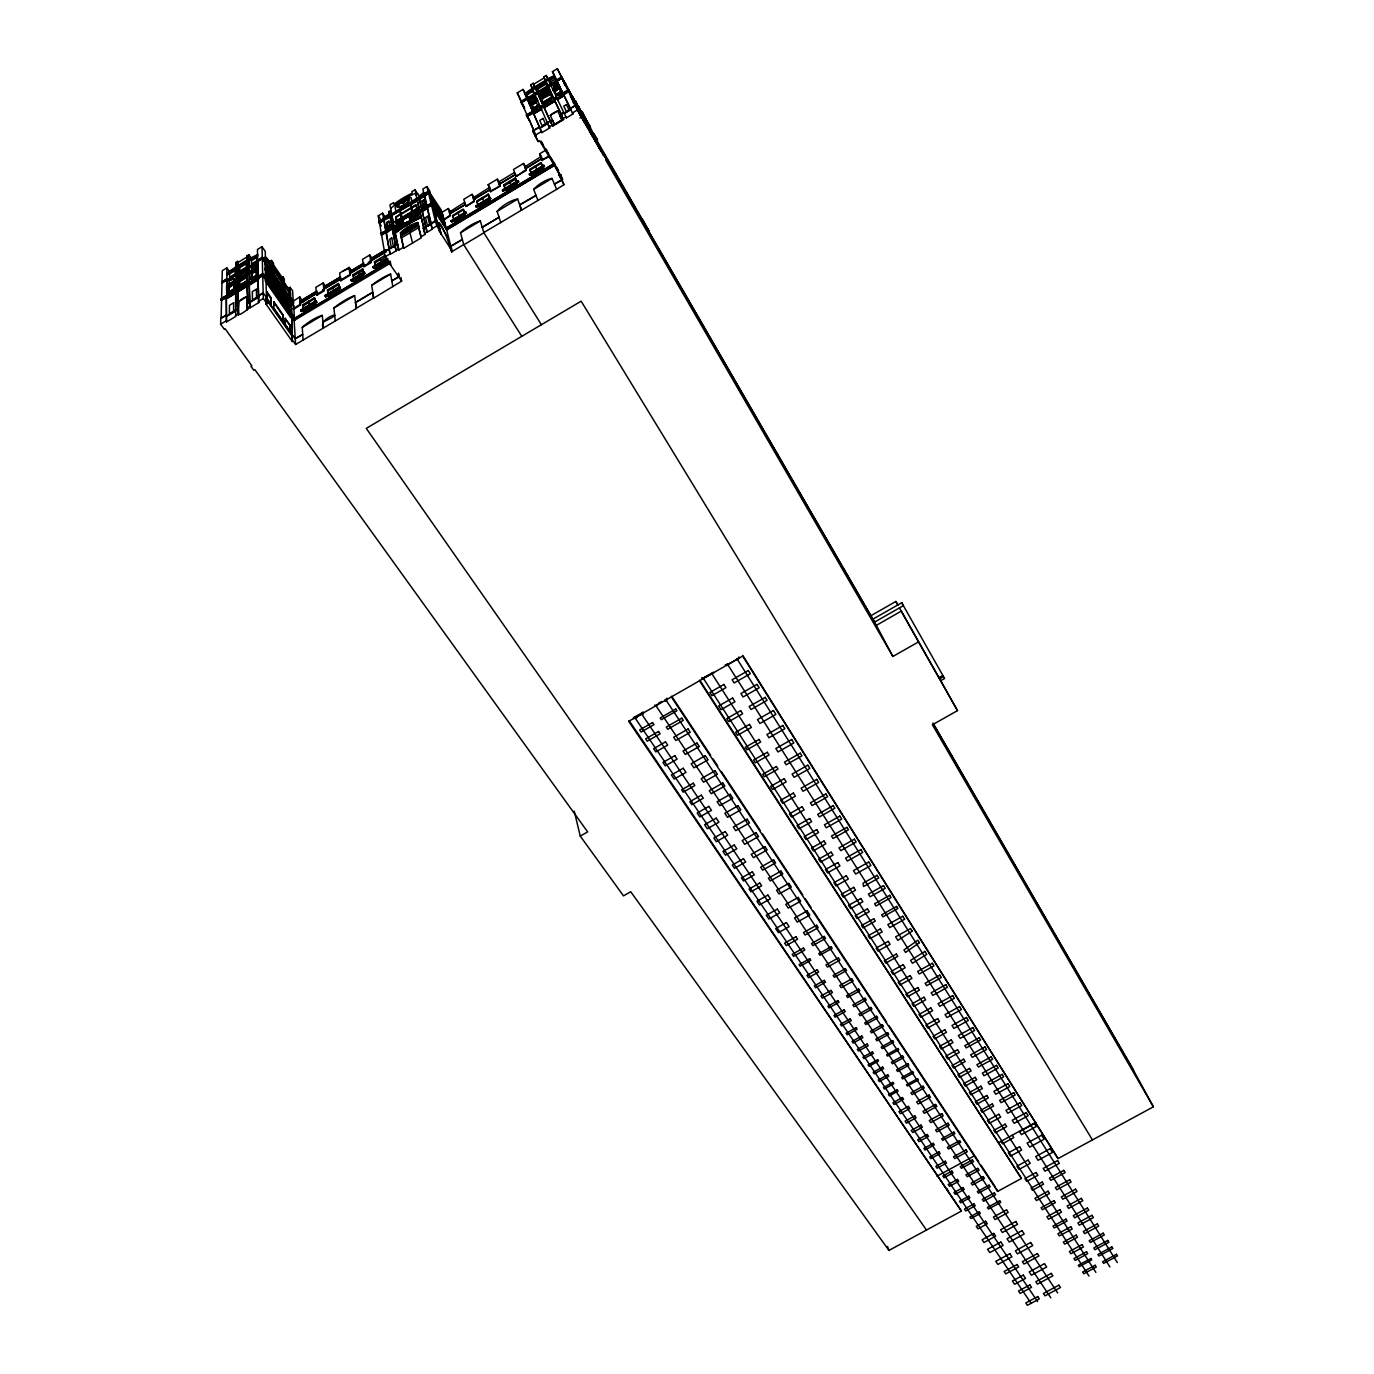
<?xml version="1.0" encoding="UTF-8"?>
<svg xmlns="http://www.w3.org/2000/svg" width="1374" height="1374" viewBox="0 0 1374 1374"><rect width="100%" height="100%" fill="white"/><g stroke="black" fill="none" stroke-linecap="round" stroke-linejoin="round"><path stroke-width="1.5" d="M238.956 286.616L246.788 280.949L238.595 285.878M238.217 315.093L238.234 309.287C239.505 315.281 236.723 316.896 246.856 310.043L246.788 296.732A6.269 1.718 -33.9 0 0 239.093 301.37L238.217 315.093L237.65 290.79L235.658 291.992L235.624 309.682L237.547 308.532M245.791 284.521L239.9 288.059L239.351 280.794L246.667 276.38L247.268 283.628M239.419 278.441L239.437 274.852L246.702 270.472L247.217 274.731M239.9 288.059L239.351 280.794M239.918 279.128L239.437 274.852M226.916 296.475L226.281 295.565L221.351 298.519L221.317 300.322L226.384 297.574L226.452 321.997L235.985 316.278L235.366 309.545L237.513 308.257L238.2 309.442L237.719 279.609L247.097 273.976L247.784 284.212L238.166 289.708M243.043 263.258A25.659 6.767 -33.7 0 1 247.646 260.665L247.234 260.081A25.659 6.767 -33.7 0 0 238.011 265.629L238.372 279.643L237.839 261.3L236.002 262.4L236.362 280.519L236.311 274.285M238.269 291.425L237.719 279.609M239.952 265.199A25.659 6.767 -33.7 0 0 238.441 266.212L237.839 261.3M236.534 275.539L236.002 262.4M236.156 292.696L236.173 290.893M236.311 306.66L235.538 290L237.633 288.729L238.303 289.897M226.813 296.526L236.414 291.048L236.5 281.636L235.864 280.743L226.504 286.376L226.882 298.278L226.847 267.913L222.296 270.661L221.111 318.39L225.937 315.505M234.525 289.279L228.084 293.16M236.294 275.401L235.675 273.392L237.736 272.155L238.389 273.306L247.681 267.707L246.822 266.676L248.9 265.422L249.553 266.573L258.157 261.404M235.778 290.137L235.864 280.743M233.649 281.618L233.683 278.08L229.132 280.811L229.08 284.366L234.061 282.22L233.683 278.08M234.215 291.202L233.855 284.109L228.771 287.166L228.668 293.675L234.215 291.202L234.267 286.324M234.181 288.54L227.723 292.662M229.097 294.276L228.771 287.166M236.586 268.308A15.818 4.156 -33.8 0 0 227.363 274.869L227.036 273.237A22.156 5.84 -33.8 0 1 236.105 266.899M226.452 321.997L226.281 297.626M227.036 284.418L227.225 279.746L237.754 273.529M221.454 300.528L221.351 298.519M629.12 720.594L961.439 1211.061L888.944 1250.426L630.735 891.76L623.487 895.865L580.257 836.096L587.643 831.888L254.86 369.64L253.812 370.276L251.013 366.377L251.854 365.879L225.147 328.781L224.305 329.296L220.613 324.178L220.767 318.321L225.903 315.23L226.607 316.415L236.276 310.61M235.916 273.529L236.551 274.422L227.26 280.004L226.59 278.853L221.746 282.889L226.573 279.97L227.208 280.863M664.69 700.122L665.737 699.332M712.367 672.882L711.509 674.342L712.608 673.415M407.339 199.385L403.406 202.82L400.109 203.592M702.938 678.086L703.728 678.464M737.58 658.816L738.972 658.524L737.151 658.764M403.372 200.862L402.599 201.308M726.399 664.381L727.67 664.089M407.013 199.419L403.269 202.94M546.715 79.589L547.642 78.61M656.892 705.532L657.442 705.394M727.121 664.673C725.249 667.077 729.783 663.797 727.069 664.913M337.454 278.939L340.426 277.033L323.903 286.908L338.159 278.51M303.156 301.868L299.755 296.99L292.714 301.49L292.92 305.183M293.126 308.858L300.236 304.324L299.755 296.99M340.821 280.794L350.37 274.989L349.133 267.398L339.618 273.1L340.821 280.794L340.426 277.033L324.23 286.771M293.881 309.098L300.666 304.908L300.408 301.009L316.501 291.357L316.827 295.221L324.264 290.756L323.903 286.908M247.234 260.081L247.715 274.01L246.994 255.77L248.849 254.654L252.077 259.274M266.504 298.003L265.234 251.339L262.022 246.719L257.453 249.467L257.934 276.809M536.41 136.421L517.277 92.848L522.996 89.413L526.07 94.634M532.305 88.434A27.789 7.437 -31.6 0 0 524.954 93.518L541.871 132.625L549.686 127.937L530.639 84.81L533.181 83.264L535.173 87.438A26.553 7.11 -31.6 0 1 545.684 81.118L544.928 81.495A33.388 8.948 -31.6 0 0 544.035 81.993M593.036 134.034L593.774 135.494L570.949 95.802L557.346 68.7L552.434 71.671L572.924 113.99L566.449 117.872L563.701 112.307L560.884 114.008L563.598 119.572L552.623 126.168L539.347 97.073L550.081 90.615L543.692 76.927L546.148 75.45L548.174 78.953M238.458 262.176L247.612 256.646L246.994 255.77M533.73 84.209L544.241 77.871L543.692 76.927M547.556 79.074L548.243 78.679A24.251 6.475 -31.5 0 1 554.357 75.57L548.449 80.104M253.125 270.764L249.604 272.876L249.295 258.947A23.753 6.269 -33.7 0 1 257.797 254.516M533.868 87.472L534.314 87.97A19.116 5.101 -31.6 0 0 525.246 94.188L525.143 94.256M534.606 88.503L532.872 89.55L532.047 88.005M525.452 94.772L525.555 94.72A19.116 5.101 -31.6 0 1 533.799 88.984M526.448 94.617L532.494 90.959L526.877 95.338L528.2 98.43L526.877 95.338M546.972 86.184L538.402 91.337L536.959 88.142L545.495 82.99L547.591 87.232L545.495 82.99M549.755 80.379L554.289 77.665L555.13 79.142L550.613 81.856L552.142 85.068L549.755 80.379L550.613 81.856M546.096 84.054L537.577 89.19L536.959 88.142M270.231 276.758L264.89 269.081L265.697 268.583L272.104 277.806L271.932 272.602L262.297 258.741L249.415 266.384L249.433 267.483L258.054 262.297L257.402 260.304L262.537 257.213L266.075 262.279L264.959 263.791M524.542 108.271L520.78 101.676L526.895 97.983L527.856 100.113L535.499 95.51L534.812 94.342L537.406 92.779L539.913 98.035M564.559 82.904L565.418 83.522L561.726 77.013L556.418 80.207L559.579 86.184L552.983 89.894M235.813 273.581L237.874 272.344M246.959 266.882L249.037 265.629M257.539 260.493L262.279 257.642M521.021 101.813L526.809 98.327L522.996 89.413M527.771 97.691L533.851 94.033L532.494 90.959M534.555 93.655L537.131 92.11M547.779 85.686L550.287 84.192M551.283 83.591L555.817 80.843L554.289 77.665M556.659 80.345L561.64 77.356M235.658 274.508L237.719 273.254L238.389 274.422L247.698 268.823L247.062 267.913M238.355 274.165L247.457 268.686L246.822 267.775L248.9 266.539L249.57 267.69L258.295 262.434L257.659 261.541M257.419 261.404L262.571 258.295L262.537 257.213M521.158 102.569L527.273 98.876L529.625 104.235M548.071 86.356L550.579 84.844M556.848 81.066L562.155 77.871L561.726 77.013M221.987 283.027L235.899 274.645M238.252 273.1L248.934 266.796M521.381 102.706L562.069 78.215L580.481 110.573L584.517 120.259L577.784 108.615M527.376 99.272L536.753 93.621M535.104 94.617L534.434 93.449L537.011 91.903L537.698 93.054L548.346 86.648M552.4 84.209L557.209 81.306L554.632 76.137A14.616 3.899 -31.5 0 0 547.625 79.709M265.938 262.091L264.718 262.812L265.388 257.402A18.789 2.937 57.6 0 1 271.657 264.873L271.09 271.983L265.783 264.34M527.839 99.838L535.379 95.287M537.955 93.741L548.638 87.318L545.53 80.482A33.388 8.931 -31.6 0 0 534.864 86.923L537.698 93.054M551.129 85.806L557.397 82.028M538.093 93.947L548.758 87.524L547.659 85.48L550.167 83.969L551.249 86.012L557.621 82.182M251.803 267.312L252.404 271.76L251.803 267.312L256.045 264.753L256.114 268.394M529.643 100.542C543.365 94.617 525.332 99.306 530.862 103.239M540.257 94.153L548.037 89.482L548.535 90.323L540.755 95.012L540.257 94.153L541.322 96.506M553.705 86.064L555.062 88.829L553.705 86.064C556.779 80.07 559.819 90.736 556.917 84.123M234.095 278.682L229.132 280.811M239.918 275.556L247.183 271.176M252.369 268.119L256.612 265.56M553.945 86.493L557.157 84.553M529.059 103.273L536.753 98.636L537.32 99.598M226.521 285.466L235.864 279.832M237.736 278.75L247.097 273.117M249.604 272.876L248.969 271.983L257.762 266.693L258.381 267.604L257.402 260.304M532.305 101.951L535.568 99.976L534.52 97.623M542.885 95.579L549.136 91.818L548.037 89.482M554.804 88.4L558.033 86.442M271.159 285.105L266.109 277.6L266.917 277.101L271.966 284.332L271.159 285.105L262.932 273.512L257.694 276.672L258.93 296.99L249.845 302.452L248.986 272.842L257.762 267.552L258.57 277.72L249.553 282.855M265.062 262.881L266.075 262.279M228.565 285.208L234.799 281.464M543.486 106.056L554.478 99.735L550.476 91.423L539.724 97.88L552.623 126.168M243.043 276.827L246.169 274.955M264.89 269.081L265.56 263.43M565.143 83.539L563.993 83.11L565.418 83.522M227.139 287.269L236.5 281.636M238.355 280.519L247.732 274.886M246.822 304.272L247.887 303.62L246.891 283.164L249.02 281.893L249.69 283.061L249.621 273.735L258.398 268.445M268.462 262.245L271.502 260.425L273.426 263.207L273.838 274.302L283.25 287.853L282.752 276.672L282.151 281.275A27.583 4.328 57.6 0 0 274.319 269.768M529.969 105.059L537.681 100.405L537.114 99.46L529.402 104.098L541.871 132.625M540.274 98.842L551.026 92.384M559.974 86.991L553.55 90.856L552.606 89.087L559.029 85.222L563.512 94.291L557.02 98.207L546.148 75.45M251.768 273.323L256.337 270.558L256.663 277.256C247.08 288.695 253.572 261.592 252.043 280.038M537.234 108.391L534.349 110.109L531.996 104.75L536.272 102.174L532.185 105.059L533.627 108.426M542.283 98.55C564.267 88.881 534.452 96.558 544.533 103.548L552.434 98.808L550.115 93.844M555.439 90.632C565.418 86.115 549.548 91.319 557.792 95.579L561.485 93.346L559.098 88.434M251.974 273.615L256.56 270.867M229.2 287.75L233.855 284.109M565.745 84.896L565.04 82.509L576.651 106.88M239.918 281.584L247.234 277.187M273.426 263.207L272.636 263.671L281.962 277.153M266.178 268.153L270.386 273.392L270.077 276.809L269.974 273.632L266.178 268.153L266.264 271.331L266.573 267.913M265.062 275.504L265.714 269.441L272.138 278.664L272.464 288.008L262.52 273.752M532.803 108.563L538.488 105.145L539.02 106.124L533.335 109.525L532.803 108.563L538.488 105.145M543.159 102.329L552.108 96.953L552.64 97.915L543.709 103.308L543.159 102.329L552.108 96.953M556.247 94.463L561.399 91.354L561.949 92.333L556.779 95.424L556.247 94.463L561.399 91.354M250.48 278.733L257.041 274.8M238.595 286.118L246.788 280.949M238.956 286.393L247.148 281.687M228.668 293.675L233.786 290.601M239.334 287.252L246.702 282.821L246.667 276.38M251.837 279.729L256.44 276.964L256.337 270.558M534.16 109.783L538.471 107.189L536.272 102.174M533.335 112.943L527.084 116.704L526.362 115.038L532.597 111.294L533.284 112.479M532.614 111.569L533.799 113.973L541.614 109.285L540.171 106.743L543.022 105.025L544.224 107.412M544.791 103.977L551.111 100.182M544.121 107.481L555.01 100.937L553.67 98.619L556.436 96.953L557.672 99.34M559.338 95.373L561.794 93.896M221.506 298.725L226.418 295.771M235.675 290.189L237.771 288.935M249.158 282.082L247.045 283.353L247.097 273.976M257.831 276.861L262.657 273.958L262.022 246.719M528.097 114.3L532.717 111.517M543.142 105.248L540.291 106.949L540.978 107.859L533.164 112.273M553.808 98.825L550.476 91.423M562.842 93.38L568.046 90.272L557.346 68.7M273.838 274.302L273.031 274.783L273.615 267.913A23.547 3.675 57.7 0 1 282.975 281.43L282.46 288.334L274.216 276.483M221.317 300.322L226.246 297.368M235.521 291.786L237.616 290.515M246.908 284.933L249.02 283.662M257.728 278.424L262.984 275.264L262.932 273.512M266.676 279.437L266.556 273.031L270.506 278.733L270.661 285.174M533.198 112.737L526.963 116.481L529.574 120.895M540.806 108.168L543.657 106.451M554.34 100.027L557.105 98.361M249.175 283.868L247.045 285.139L247.887 303.62M257.865 278.63L262.709 275.727L263.327 298.536L266.951 303.706L266.109 304.204L292.336 341.542L291.769 317.36L292.336 341.542M540.927 108.374L543.778 106.657M557.226 98.585L554.461 100.233L560.884 113.407M563.529 94.789L568.733 91.663L575.586 105.472L570.382 108.598M226.779 298.33L236.259 292.628M238.166 291.494L247.646 285.792M249.57 284.624L258.364 279.334L258.329 277.582M533.782 113.699L541.476 109.061M557.552 99.392L563.975 95.545M226.933 298.536L236.414 292.834M238.303 291.7L247.784 285.981M249.707 284.83L258.604 279.489M555.13 101.144L544.241 107.704L543.675 106.725M271.245 276.552L271.932 272.602M570.124 93.741L572.134 96.18M266.092 277.136L266.556 273.031M417.438 193.442L415.085 189.732L411.822 191.69L412.166 193.219A29.85 8.278 -32.7 0 0 393.909 204.211L393.599 202.648L389.941 204.846L394.39 228.015L403.475 222.571M571.258 96.335C574.641 101.212 567.119 89.001 570.468 93.552M274.079 280.639L273.271 281.12L273.89 275.418L283.353 289.055L283.611 294.345L274.079 280.639L273.89 275.418M265.199 280.966L266.436 280.227M530.398 122.286L534.143 131.011M571.12 97.52L571.859 97.073L578.763 110.985L578.007 111.449M262.984 275.264L270.163 285.483L270.506 278.733M271.588 286.634L272.138 278.664M386.163 232.532L381.319 235.006L381.027 233.322L392.311 227.706L389.821 215.409L379.104 221.283L378.262 215.821L382.59 213.21L385.321 217.418M426.936 186.555L422.797 189.045L424.051 194.284L428.224 191.776L426.936 186.555L429.633 190.797L431.075 197.942L443.493 217.504L450.844 246.358L462.351 239.488L450.93 246.032L452.304 251.39L463.656 244.589L521.777 336.321M274.268 279.025L281.756 289.759L274.268 279.025L274.388 282.185L281.893 292.971L274.388 282.185M239.093 301.37L246.788 296.732M391.538 213.812L389.563 214.997L388.997 211.39L391.092 210.84M396.983 206.598L399.199 205.258M407.511 200.261L409.349 199.161A7.248 2.009 -32.7 0 0 399.679 202.957A7.248 2.009 -32.7 0 0 400.452 206.547A7.248 2.009 -32.7 0 0 409.349 199.161M416.889 198.577L416.099 195.108L418.091 193.906L419.688 199.453M554.495 124.639L550.321 115.416L557.724 110.968L561.983 120.139L554.495 124.639L552.537 120.362L547.058 122.303L549.686 127.937M575.019 100.972L589.755 125.927L589.291 125.017L589.446 127.542M300.854 300.854L317.033 291.099M349.477 271.846L363.955 263.138M384.583 250.703L370.602 258.793L385.802 249.673M322.993 289.553L340.632 278.922M349.735 273.46L364.265 264.701M369.726 261.421L386.077 251.579M573.198 102.638L574.349 101.951M411.376 230.008L410.998 228.187L417.593 224.22L418.778 226.006L417.644 222.502A13.276 3.796 -32.7 0 0 400.435 232.824L403.321 247.406L398.872 250.085L397.155 243.662L394.888 245.019L396.176 250.807L390.216 254.379L383.569 217.401L389.666 213.743L388.997 211.39M421.852 209.69L427.108 206.547L432.26 229.2L427.074 232.309L418.83 196.224L423.656 192.618M390.199 217.161L389.357 214.688L391.332 213.502L391.762 214.378L417.112 199.144M419.963 211.115L416.597 198.337L424.377 194.782L423.759 194.026L428.224 191.347L431.196 196.018L432.947 206.186L432.501 202.03L436.709 208.676L438.186 214.55L432.089 202.287M380.65 220.355L383.655 218.552L382.59 213.21M416.786 198.646L418.984 197.324M391.624 214.172L416.597 198.337M419.19 197.616L424.24 194.576M389.993 215.443L383.552 218.603M381.285 225.954L379.207 222.777L383.775 220.029L383.449 218.243M389.684 216.353L391.659 215.168L390.766 210.342M416.957 199.969L419.173 198.629M424.532 196.259L428.619 192.961L428.224 191.347M430.509 196.276L429.993 192.24M246.856 310.043L247.749 309.356L246.994 302.555L249.158 301.267L249.845 302.452M249.072 283.92L249.862 307.948L258.793 302.589L258.037 295.925L263.19 292.834L266.796 297.969L265.663 298.502L291.941 335.943L292.782 335.445M379.413 223.069L383.981 220.321M389.873 216.645L417.593 200.707M417.164 200.261L424.446 195.898M424.343 195.95L428.619 193.391L431.144 203.695L426.799 206.289L424.137 194.644M560.644 180.733L554.392 184.168L562.567 179.393L539.587 140.698L538.179 141.556L532.717 130.925L539.295 126.975L539.896 128.246L547.883 123.454L547.299 122.458L552.537 120.362M247.234 302.709L249.192 301.524M258.93 296.99L258.278 296.063L263.121 293.16M417.353 200.57L391.659 215.168M419.568 199.247L424.635 196.207M533.164 130.959L539.329 127.25M561.468 115.004L560.111 116.103L563.718 112.599M577.355 104.338L576.17 103.222M226.555 316.157L236.019 310.472M258.037 295.925L258.69 296.853L249.81 302.177L249.862 307.948M539.879 127.954L547.642 123.299L547.058 122.303M564.285 113.303L570.708 109.439M266.951 303.706L267.02 291.941L271.073 297.729L271.296 304.427L267.209 298.605L267.02 291.941M557.123 98.636L564.302 113.595L570.949 109.594L563.632 94.72M274.611 288.111L273.804 288.592L282.907 301.919L283.714 301.146L274.611 288.111L283.714 301.146M274.628 288.368L273.804 288.866L282.907 301.919M578.763 106.76L578.763 107.945L578.609 106.451M282.752 276.672L284.315 278.922L284.366 290.481L284.555 283.645A16.797 2.628 57.7 0 1 290.429 293.212L290.257 298.982M386.558 222.399L389.065 221.454L386.815 222.811L387.915 228.805L386.815 222.811M395.781 216.852L400.418 214.069L401.878 220.424C393.72 231.622 395.368 205.791 397.223 223.223M411.273 207.56L401.036 213.691L402.17 218.174M417.078 209.226C417.696 199.969 407.511 209.037 413.334 213.691L417.524 211.184M425.459 205.705L423.278 207.01L421.921 201.154L424.068 199.865L426.043 206.632L424.068 199.865M396.055 217.264L400.676 214.481M401.363 214.207L411.599 208.058L412.887 213.966L404.282 219.119M412.045 207.8L416.202 205.293M273.632 291.357L274.113 281.498L283.645 295.221L284.109 304.685L283.284 305.183L282.838 295.702L274.491 283.697M423.415 205.98L422.505 202.081L424.652 200.793M220.613 324.178L225.783 321.069M235.315 315.35L237.479 314.062M247.011 308.326L249.192 307.02M258.14 301.645L263.327 298.536M534.658 135.614L541.287 131.629M549.102 126.94L552.039 125.189M563.598 119.572L563.031 118.576L565.865 116.876L566.449 117.872M570.949 109.594L570.141 108.443L575.672 105.128L577.922 109.645L572.34 112.994L572.924 113.99M554.357 124.416L561.863 119.916L559.991 115.88M578.763 110.246L579.691 109.697L581.339 113.011L580.412 113.561M579.502 109.989L575.517 100.663M578.471 111.466L580.721 116.017M282.718 293.057L283.353 289.055M386.575 227.036L389.976 224.993L390.422 225.851L387.021 227.895L386.575 227.036L389.976 224.993M395.025 221.832L417.404 208.384L417.919 209.363L395.54 222.794L395.025 221.832L417.404 208.384M421.887 205.688L425.854 204.314L422.402 206.667L421.887 205.688L425.408 203.592M425.854 204.314L422.402 206.667M270.73 303.07L271.073 297.729M387.64 228.393L389.907 227.036L388.808 221.042M396.949 222.811L401.62 220.012L399.868 211.407M410.689 204.898L412.561 213.451L402.238 219.634L400.487 211.029M413.334 213.691L417.198 210.669L415.875 204.795M287.08 289.09L290.103 287.286L292.628 290.945L293.297 302.314M404.78 224.872L403.372 224.563L402.41 219.788L409.452 215.563L410.654 218.535L422.144 210.943L427.074 232.309M581.494 112.221L579.158 108.889M392.449 229.321L391.676 226.95L393.668 225.748L394.098 226.624M420.221 212.798L419.328 210.342L427.228 206.753L424.755 196.396M403.321 247.406L403.87 248.247L421.389 237.754L420.839 236.912L425.064 234.387L423.192 228.05L431.453 224.409L426.61 205.98L431.144 203.249L445.021 223.515L433.239 206.152M284.298 295.324L284.933 291.305L290.79 299.755L290.103 287.286M381.027 233.322L385.871 230.866M391.865 227.26L393.771 226.109M419.517 210.651L421.766 209.312M386.025 231.33L392.243 227.603L391.676 226.95M393.977 226.418L403.132 220.922L402.41 219.788M410.173 216.697L419.723 210.961L424.068 228.977L420.805 215.752L394.767 231.364L397.636 244.83M395.935 225.525L403.303 221.111M408.817 217.796L419.86 211.167L419.328 210.342M381.319 235.006L385.957 232.223L385.665 230.557M391.985 228.599L393.995 227.397L391.745 215.529M419.688 211.974L421.938 210.634L419.259 199.007M426.988 207.594L431.539 204.863L431.144 203.249M395.386 245.311L392.277 228.857L394.08 227.775L398.872 250.085M427.177 207.903L431.539 205.293L435.438 221.3L423.673 228.342M410.534 218.329L420.083 212.592M422.23 211.304L427.486 208.161M274.061 283.834L282.202 295.53L273.666 284.075M386.334 232.996L392.277 228.857M409.452 215.563L410.465 220.321L394.716 229.802L394.424 228.29L403.613 222.777M427.623 208.367L422.368 211.51L421.938 210.634M582.061 115.931L582.971 115.382L587.454 124.347M404.763 223.052L394.716 229.802M409.95 219.943L420.341 213.709L412.011 219.428M579.965 118.009L581.786 116.927L584.826 123.059M273.718 305.526L274.01 301.919L283.044 314.818L282.924 321.86M583.503 117.597L581.683 112.788M282.323 299.377L282.048 302.314L282.202 295.53M395.111 231.88L406.481 225.044M421.131 216.268L408.112 224.082A33.216 9.549 -32.7 0 0 395.317 232.996L395.386 233.099A33.216 9.549 -32.7 0 1 408.181 224.185L410.379 222.76A33.216 9.549 -32.7 0 1 421.389 217.367L421.457 217.47A33.216 9.549 -32.7 0 0 410.431 222.863L407.769 223.567M583.4 119.023L584.448 118.112M410.465 220.321L411.324 221.661C410.929 220.87 401.534 222.605 405.588 225.817L410.345 222.605M289.691 298.141L290.584 297.608L293.692 302.074M584.654 121.015L590.562 131.938L587.728 125.824M285.328 300.94L289.227 305.715L289.175 312.516L285.655 307.484L285.328 300.94L288.832 305.955L289.175 312.516M274.01 301.919L273.838 308.892L281.79 320.245M288.832 299.979L284.727 294.689L288.832 299.979L289.004 303.19L285.174 297.694M290.738 298.622L289.45 299.463L289.399 298.33M587.11 121.359L586.337 120.62L590.528 127.748M438.203 211.029L439.079 217.298L443.304 223.945L442.394 217.624L438.203 211.029L438.581 215.34M587.127 121.616L581.425 113.424L592.761 134.755L582.095 111.586L595.99 138.654M400.968 233.649L418.177 223.327A13.276 3.796 -32.7 0 0 400.968 233.649L400.435 232.824M409.486 229.716L402.032 233.477L407.7 230.798M403.87 248.247L400.573 234.902L417.833 224.546L420.925 235.675M586.732 123.11L583.383 117.752M286.273 304.839L285.466 305.337C301.146 327.304 276.208 289.811 291.116 312.035M400.83 236.242L418.125 225.868M286.29 305.114L285.483 305.595L290.292 312.516M325.363 286.135L323.182 282.941L315.797 287.372L316.827 295.221M371.907 258.243L369.778 255.014L362.496 259.377L363.835 266.917L371.186 262.52L370.602 258.793M450.397 211.768L448.353 208.539L442.016 212.335L443.974 219.393M475.112 199.178L472.089 194.301L463.777 199.299L465.923 206.255M524.645 166.391L526.311 170.342L516.177 176.422L515.387 174.412L499.157 184.15L499.896 186.16L490.638 191.725L488.148 184.666L497.336 179.17L500.342 184.064M525.503 166.752L523.528 163.472L513.481 169.5L516.057 176.215M549.823 156.258L542.146 160.019L539.604 153.836L546.732 149.56M284.882 307.467L284.933 291.305M588.227 125.704L584.86 120.328M285.655 307.484L285.74 300.7M401.775 237.685L419.07 227.328M587.986 126.786L591.078 131.629M284.882 297.866L290.292 305.578L291.099 305.097L285.191 296.612M284.126 291.786L290 300.236L291.202 299.515L292.078 315.299L290.859 316.037L291.099 305.097M363.475 263.43L350.095 271.502M448.353 208.539L450.105 215.168L444.008 219.651L450.5 215.77L449.435 212.043L464.652 202.356M472.089 194.301L474.047 200.81L466.044 206.444L474.425 201.428L473.257 197.753L489.127 187.688M524.902 166.804L540.789 156.722M432.26 229.2L430.749 223.533L435.489 220.682L438.701 225.714L439.474 231.279L452.304 251.39M397.223 244.194L384.497 251.82L381.628 235.246M442.394 217.624L443.304 223.945M323.027 289.605L341.267 278.682M350.267 273.289L364.677 264.65M368.284 262.486L386.3 251.7M465.511 204.589L449.865 213.674L465.374 204.382L466.044 206.444M499.277 184.356L515.508 174.618M282.855 320.159L283.044 314.818M316.415 294.637L323.869 290.172L323.182 282.941M340.443 280.244L350.044 274.491L349.133 267.398M363.509 266.419L370.86 262.022L369.778 255.014M490.26 191.106L499.896 186.16M523.528 163.472L525.933 169.723L516.177 176.422M542.146 160.019L549.445 155.64M314.972 304.255L303.293 311.245L302.83 304.685L314.44 297.746L315.522 305.045L314.44 297.746M339.103 289.794L328.111 296.389L327.476 289.931L338.382 283.387L339.79 290.79L339.052 284.384L328.146 290.91L328.472 294.139M352.981 274.663L354.544 282.099L352.981 274.663L362.599 268.892L363.457 270.18L358.648 273.065L357.79 271.777M374.467 261.764L376.132 269.029L374.467 261.764L385.441 255.203M458.143 219.857L454.571 221.987L452.596 215.46L463.227 209.088L465.288 215.581L459.534 218.174M488.234 194.112L490.106 199.883L478.444 206.856L476.675 201.033L488.234 194.112L490.552 200.604L480.35 206.701M515.216 177.95L517.294 183.601L505.701 190.539L503.726 184.837L515.216 177.95L517.225 182.742M540.961 162.527L543.228 168.075L531.824 174.893L529.643 169.311L540.961 162.527L543.657 168.796L537.526 171.492M314.972 298.536L309.167 302.005L309.682 308.532L309.133 307.742M303.86 310.593L303.517 305.681L309.305 302.194L308.635 301.215M353.702 275.745L358.511 272.859L359.387 279.197L358.648 278.098M375.136 262.778L380.615 259.48L381.646 265.714L380.993 264.718M293.177 341.027L295.616 344.496L356.33 308.515L355.454 302.606L372.646 292.318L373.642 298.158L401.637 281.155L384.96 256.955L389.941 253.967L386.06 232.584M396.176 250.807L398.185 249.02M424.394 233.322L426.799 231.88M431.986 228.771L436.777 225.903L435.489 220.682M454.571 221.987L452.991 216.061L463.605 209.707L465.288 215.581M478.289 205.636L477.104 201.755L488.68 194.816M532.253 175.632L530.072 170.032L541.39 163.248M505.666 189.664L504.344 185.868L515.834 178.981M381.577 264.048L380.873 259.892L384.531 257.694M438.701 225.714L439.474 231.279M284.985 318.425L290.257 325.14L290.206 332.233L285.311 325.243L285.071 320.142M290.309 315.247L292.13 314.148L295.032 319.953L292.13 314.148M592.52 134.343L593.774 133.587L596.694 138.654L597.45 140.131L596.419 140.32L606.69 159.418L605.728 160.002L892.894 656.463L918.502 641.916L901.275 611.138L876.354 625.359L892.894 656.463M300.666 310.112L316.089 300.872L316.862 302.228L301.438 311.469L300.666 310.112L301.438 311.469M325.02 295.513L339.67 286.737L340.409 287.836L325.793 296.87L325.02 295.513L325.793 296.87M350.92 280.004L364.265 272L365.037 273.374L351.692 281.361L350.92 280.004L351.692 281.361M372.904 266.831L386.592 258.638L387.365 259.995L373.676 268.205L372.904 266.831L373.676 268.205M300.683 310.387L316.089 300.872M325.054 295.788L339.67 286.737M350.954 280.279L364.265 272M372.955 267.088L386.592 258.638M451.136 220.767L465.838 211.957L466.49 213.125L451.771 221.918L451.136 220.767L451.771 221.918M475.696 206.048L490.123 197.409L490.776 198.577L476.349 207.216L475.765 206.289L490.123 197.409M502.369 190.076L518.067 180.681L518.719 181.849L503.004 191.244L502.437 190.316L518.067 180.681M529.179 174.017L543.778 165.275L544.43 166.443L529.832 175.185L529.265 174.258L543.778 165.275M290.395 317.068L292.233 315.968M451.204 221.008L465.838 211.957M593.259 135.803L594.513 135.047L593.774 133.587M301.404 311.194L316.862 302.228M325.775 296.612L340.409 287.836M351.658 281.103L365.037 273.374M373.642 267.93L387.365 259.995M593.499 136.232L601.52 150.35L600.782 150.797L570.433 96.111M451.72 221.678L466.49 213.125M436.382 222.76L439.732 228.943L437.825 225.937L434.287 209.621L431.333 204.984M596.608 140.629L594.736 136.129M353.805 281L363.492 275.195L362.599 268.892M375.463 268.016L386.506 261.404L385.802 257.282M594.598 136.644L596.694 138.654M454.193 221.386L464.893 214.962M294.929 318.133L389.89 261.266M507.779 190.694L512.124 188.101L509.462 181.385M597.707 143.961L595.44 138.362M292.078 315.299L294.448 318.699L388.138 262.606M446.086 228.118L554.615 163.145M552.898 164.451L446.224 228.324L431.539 204.863M285.311 325.243L285.397 318.184M294.002 320.571L390.388 263.155M446.516 229.767L555.268 164.674M553.585 165.962L446.653 229.973L433.961 209.81M290.206 332.233L290.257 325.14M335.29 321.069L333.934 307.999L354.647 295.616L356.33 308.515M373.642 298.158L371.701 285.345L390.611 274.044L392.844 286.685M303.104 340.305L302.246 327.373L322.306 315.367L323.457 328.146M460.513 232.79L480.316 220.939L483.888 232.79L463.794 244.812L460.513 232.79A18.257 5.462 -32.4 0 1 480.316 220.939M537.973 200.484L533.696 189.389L552.039 178.414L556.59 189.354L483.768 232.584L541.408 324.711M500.823 222.674L497.13 211.373L517.637 199.11L521.639 210.239M556.59 189.354L563.958 184.666L559.184 175.237L560.97 174.601M606.69 159.418L603.358 155.159L601.606 150.006M450.93 246.032L449.126 243.662L450.844 246.358M295.273 338.571L302.709 334.414L295.204 338.897L265.955 298.484L266.109 304.204M322.787 322.117C352.534 308.48 316.879 317.154 323.319 327.957M398.821 276.672L391.727 280.914L399.199 276.724M519.681 204.932L536.015 195.452L519.681 204.932L521.502 210.033M356.192 308.308L373.505 297.969M647.154 228.548L648.7 230.557L642.448 219.29M658.232 703.436L661.701 701.461M713.553 672.161L702.234 678.653L713.913 672.728M643.41 713.158L642.877 712.367L633.414 717.778L633.946 718.568L643.41 713.158L643.066 712.058M870.24 616.102L895.865 601.468L897.943 605.11M901.722 602.722L872.902 619.159L874.482 622.147L903.388 605.659L901.722 602.722L944.591 678.516L941.053 680.525M939.352 677.468L942.873 675.476M961.439 1211.061L628.674 721.333L742.664 656.085L1058.032 1158.591L1153.387 1106.809L932.414 724.785L957.489 710.616L939.679 678.808L943.526 676.626M936.913 1176.247L974.269 1155.895M998.537 1142.653L1035.893 1122.283M671.354 696.91L997.627 1191.395L1021.466 1178.445L699.761 680.147M703.797 678.224C705.961 678.43 701.564 680.01 704.278 677.537M641.314 713.827L642.362 712.694M641.589 713.879L1037.593 1301.59M656.617 704.536L656.085 705.412M727.688 664.484L1109.934 1266.948M635.904 716.541L634.736 717.314M300.236 304.324L300.116 297.471M226.315 295.822L226.968 296.732M221.764 281.756L226.727 279.059L227.26 280.004M226.847 267.913L230.093 272.516M246.994 302.555L247.749 309.356M235.538 290L236.414 291.048M235.675 273.392L236.448 274.474M246.702 282.821L247.784 284.212M257.694 276.672L258.57 277.72M273.598 302.177L282.632 315.058M286.204 320.176L289.845 325.38M266.504 292.25L270.558 298.038M248.986 272.842L249.621 273.735M274.25 308.652L283.353 321.602M285.723 325.003L290.635 331.993M267.707 300.374L269.751 303.276M293.589 305.492L293.692 309.219M266.934 277.376L271.966 284.332M284.109 304.685L274.25 290.309L274.147 287.63M285.706 306.986L291.219 316.57M273.838 290.549L276.191 293.916M278.527 297.265L282.048 302.314M262.571 275.521L294.139 320.777L295.616 344.496M265.405 280.846L266.573 280.433L266.59 276.827M266.401 282.683L290.962 317.858M926.471 1230.039L366.274 428.379L581.15 301.181L1092.45 1139.905M262.142 257.453L271.897 271.485L271.502 260.425M293.057 301.971L285.019 289.966L284.847 286.393L289.09 292.525L289.296 296.114M262.571 258.295L266.092 263.379M293.761 303.207L290.584 297.608M264.753 263.911L271.125 273.082M273.082 275.899L282.563 289.536M285.225 297.488L291.133 305.973M266.659 271.073L270.489 276.569M264.907 269.939L271.331 279.162M285.603 299.669L290.326 306.454M266.041 273.34L270.008 279.025M302.83 304.685L303.517 305.681M332.92 286.668L334.277 294.088M327.476 289.931L328.146 290.91M339.704 287.011L340.443 288.111M355.454 302.606L372.646 292.318M634.925 717.743L1031.187 1303.428M343.122 271.004L349.597 268.085L350.026 271.399M349.528 267.982L351.521 270.953M655.965 705.704L1050.818 1297.812M654.78 705.412L655.295 706.219L654.969 705.171M379.945 258.484L380.873 259.892M666.888 698.49L667.403 699.28L667.06 698.25M665.961 699.984L1057.671 1292.951M671.697 696.223L710.65 755.305M713.02 758.877L717.743 766.039M721.281 771.415L760.251 830.497M762.604 834.07L802.742 894.938M805.112 898.527L811.021 907.475M813.374 911.048L886.574 1022.05M888.944 1025.622L978.683 1161.683M981.036 1165.255L995.205 1186.741M385.957 232.223L386.403 233.099M378.262 215.821L380.083 218.603M393.995 227.397L394.424 228.29M407.339 225.336C404.849 223.962 408.628 221.695 408.696 224.512M406.292 225.68C403.235 224.117 409.744 220.201 409.727 223.601M409.469 231.055L412.612 243.009M699.486 680.8L1021.466 1178.445M410.414 222.914C410.345 219.239 402.342 224.031 405.588 225.817M703.454 678.533L1089.015 1276.102M1000.959 1141.468L1002.453 1143.769L1013.772 1137.603L1012.294 1135.285M410.998 228.187L417.988 224.838L418.4 226.658M711.887 673.707L1095.885 1272.41M423.192 228.05L423.862 229.115M430.749 223.533L431.453 224.409M439.955 228.823L441.054 234.215L438.151 222.536C444.163 222.554 457.25 271.829 449.332 243.524M421.921 201.154L422.505 202.081M436.777 225.903L440.006 230.952M416.099 195.108L415.085 189.732M442.806 215.443L428.619 192.961L442.651 215.409L441.277 210.067L429.581 192.48M433.858 205.774L444.42 223.893M725.438 664.69C723.291 667.129 740.26 658.438 738.937 656.961M430.938 203.369L438.186 214.55M439.697 216.937L443.922 223.567M428.018 191.467L430.989 196.139M737.22 659.194L1117.354 1262.551M742.819 655.501L1058.032 1158.591M457.903 212.283L459.929 218.792M482.446 197.581L484.266 203.369M539.604 153.836L541.734 157.306M488.148 184.666L490.157 187.929M503.726 184.837L504.344 185.868M498.367 182.158L514.563 172.437M511.489 187.07L512.124 188.101M562.55 79.761L563.649 81.547M563.392 81.392L562.636 79.812M535.293 165.91L537.955 172.214M563.151 80.757L565.848 85.583M526.362 115.038L529.797 120.843M541.201 141.299L543.383 144.957M545.547 148.632L548.81 154.128M550.991 157.787L553.172 161.462M556.436 166.958L558.6 170.616M540.875 141.488L552.846 161.651M555.027 165.309L558.291 170.805M532.717 130.925L538.179 141.556M559.184 175.237L560.953 178.225M517.277 92.848L524.147 107.086M520.78 101.676L524.524 107.996M533.782 86.957L534.314 87.97M530.639 84.81L532.683 88.297M540.171 106.743L540.738 107.704M564.044 82.2L565.762 85.154M564.628 83.282L565.487 84.741M569.076 90.907L568.355 89.688L568.973 90.976M568.183 89.344L568.802 90.65M568.905 90.598L570.313 93.243M556.436 96.953L557.689 99.615L564.199 95.699L563.409 94.566L568.819 91.319L568.132 89.928L562.722 93.174L563.409 94.359M563.701 112.307L564.302 113.595M553.67 98.619L554.478 99.735M570.416 93.174L571.086 94.583M562.739 80.345L566.174 86.287M582.954 115.553L566.93 87.696L567.325 88.486M584.019 117.288L589.446 126.786M594.513 135.047L597.45 140.131M566.036 86.528L563.993 83.11L564.525 83.917M567.909 90.049L577.235 105.901M593.242 133.896L596.917 140.44M594.427 136.318L648.7 230.557M571.309 97.417L573.061 100.439M597.192 142.089L874.757 622.388M932.929 723.033L1131.644 1066.877L1153.387 1106.809M595.028 138.619L876.354 625.359M933.444 724.15L1133.55 1070.38M577.922 109.645L581.374 115.622M576.204 107.275L581.889 117.975M579.536 113.321L600.97 150.401M579.055 113.235L603.358 155.159M552.434 71.671L554.461 75.175M572.924 97.571L571.979 95.871L575.878 102.913M572.769 97.245L573.731 98.962M578.196 106.691L578.694 107.55M573.559 98.636L575.259 101.865L574.263 100.096M579.21 108.443L580.79 111.5M579.364 108.769L580.292 110.624M899.438 607.892L939.679 678.808M918.502 641.916L957.489 710.616M580.704 111.071L582.799 114.815M580.893 111.431L581.769 113.235M895.865 601.468L897.754 604.835M583.126 115.656L583.538 116.395M589.807 128.177L592.331 133.209M596.213 141.883L599.373 148.203M592.812 136.009L595.938 142.295M588.845 128.503L590.562 131.938M589.566 130.393L592.675 136.627M572.151 97.537L573.319 99.89M571.979 99.254L574.572 104.476M576.067 107.258L578.317 111.792M561.949 92.333L556.779 95.424M548.415 85.308L548.827 86.184M544.241 77.871L545.736 81.066M548.758 87.524L550.012 90.22M554.237 99.581L561.124 114.162M560.884 114.008L563.031 118.576M552.64 97.915L543.709 103.308M533.181 83.264L539.347 97.073M536.307 92.608L536.702 93.484M539.02 106.124L533.335 109.525M996.39 1188.527L997.627 1191.395M560.455 174.481L562.567 179.393M558.943 172.248L561.365 177.916M561.846 179.719L563.958 184.666M553.962 162.269L559.579 175.443M539.845 154.249L542.524 160.638M544.43 166.443L529.832 175.185M947.218 1188.939L948.386 1191.842M701.856 677.571L702.612 679.203M518.719 181.849L503.004 191.244M887.535 1246.476L888.944 1250.426M497.336 179.17L499.775 185.954M489.384 188.083L490.638 191.725M490.776 198.577L476.349 207.216M633.603 717.468L633.946 718.568M431.316 197.65L433.875 208.006M434.029 209.913L434.15 207.989L437.327 223.928M574.263 811.244L580.257 836.096M423.759 194.026L424.137 195.64M420.324 212.747L420.667 214.224M417.267 200.209L419.62 210.6M424.257 230.866L425.064 234.387M417.919 209.363L395.54 222.794M417.644 222.502L420.839 236.912M417.593 224.22L417.988 226.04M412.114 202.15L411.135 197.667A9.893 2.731 -32.7 0 0 402.719 200.535A9.893 2.731 -32.7 0 0 395.128 207.285L396.021 211.819M411.135 204.623L413.007 213.176M409.16 229.2L409.538 231.072M392.311 227.706L390.302 217.092L383.878 220.39L385.768 230.918M392.62 229.372L395.712 245.826L384.016 251.528L384.96 256.955M394.888 245.019L395.901 250.394M400.933 277.462L401.637 281.155M390.422 225.851L387.021 227.895M398.597 273.237L399.284 276.913M398.271 273.426L398.958 277.101M390.216 261.386L390.869 265.027M387.674 258.415L388.31 262.056M379.516 223.017L381.337 233.58M378.898 220.974L379.207 222.777M309.305 302.194L309.82 308.738M293.658 305.183L294.448 318.699M289.931 299.103L290.292 305.578M281.756 289.759L281.893 292.971M270.077 269.562L269.957 265.8L265.302 259.085L265.405 262.829M258.02 261.197L258.054 262.297M258.69 296.853L258.793 302.589M257.969 278.561L258.278 296.063M257.385 275.521L250.841 279.472M249.656 282.786L249.673 284.573M248.849 254.654L248.969 271.983M247.612 256.646L247.646 260.665M247.44 267.569L247.595 268.875M247.543 284.075L247.543 285.844M246.822 266.676L246.822 267.775M246.702 270.472L246.719 274.044M249.158 260.098A12.4 3.263 -33.6 0 1 257.831 255.684M284.521 282.992A21.95 3.435 57.7 0 1 290.395 292.507M284.057 283.937A16.797 2.628 57.7 0 1 289.931 293.504M265.371 256.749A14.925 2.319 57.6 0 1 271.64 264.409M240.725 264.701A25.659 6.767 -33.7 0 1 242.271 263.739M238.011 266.642A16.299 4.277 -33.7 0 1 247.234 261.077M238.423 267.226A16.282 4.294 -33.7 0 1 247.646 261.678M249.501 260.596A12.4 3.263 -33.6 0 1 257.556 256.388M390.611 208.367A31.104 8.656 -32.7 0 1 415.875 193.184M371.701 285.345A23.564 7.025 -33.1 0 1 390.611 274.044M550.321 115.416A6.2 1.718 -31.5 0 1 557.724 110.968M227.019 274.371A15.818 4.156 -33.8 0 1 236.242 267.81M547.299 80.774A14.599 3.899 -31.5 0 1 554.993 76.772M535.173 87.438A33.388 8.948 -31.6 0 1 536.908 86.304M537.784 85.738A33.388 8.948 -31.6 0 1 543.125 82.509M535.431 88.005A26.553 7.11 -31.6 0 1 545.993 81.65M282.941 280.794A27.583 4.311 57.7 0 0 273.581 267.295L272.791 267.775A27.583 4.328 57.6 0 1 273.546 268.754M533.696 189.389A13.585 4.053 -31.8 0 1 552.039 178.414M497.13 211.373A14.616 4.362 -32.1 0 1 517.637 199.11M333.934 307.999A23.667 7.025 -33.4 0 1 354.647 295.616M302.246 327.373A19.047 5.633 -33.7 0 1 322.306 315.367M401.345 202.133A7.248 2.009 -32.7 0 1 409.521 199.9A7.248 2.009 -32.7 0 1 400.16 207.027A7.248 2.009 -32.7 0 1 399.886 203.232M264.598 257.883A18.789 2.937 57.6 0 1 270.867 265.354M272.808 268.394A23.547 3.693 57.6 0 1 282.168 281.893M438.151 222.536A12.28 1.099 59 0 1 447.46 237.17M239.746 267.707L239.729 271.107L246.272 267.174L246.255 263.791L239.746 267.707M235.109 270.626L235.074 273.924L229.561 277.256L229.613 273.941L235.109 270.626M233.649 302.812L233.563 311.194L229.372 313.701L229.492 305.303L233.649 302.812M641.83 714.36L643.307 713.69L641.916 714.205M665.308 700.86L666.596 700.345L665.308 700.86M635.355 718.07L636.643 717.554L635.355 718.07M919.429 942.684L905.535 952.44L903.955 949.966L917.884 940.228L919.429 942.684M912.181 931.177L897.823 940.331L895.625 936.862L910.533 928.549L912.181 931.177M924.925 951.426L910.584 960.392L912.422 963.294L926.746 954.329L924.925 951.426M256.698 257.539L251.579 260.631L251.614 263.894L256.749 260.802L256.698 257.539M256.406 289.21L252.352 291.649L252.438 299.841L256.543 297.385L256.406 289.21M543.056 118.422L539.742 120.414L542.06 125.773L545.409 123.763L543.056 118.422M566.466 104.579L563.787 106.193L566.294 111.431L568.991 109.817L566.466 104.579M317.514 292.851L301.078 302.744L317.549 292.885M391.762 237.96L389.787 239.145L391.281 247.354L393.29 246.152L391.762 237.96M427.675 216.268L425.579 217.521L427.503 225.748L429.615 224.477L427.675 216.268M489.9 189.681L473.738 199.367L489.9 189.681M541.665 158.663L525.624 168.573L541.665 158.663M499.002 217.281L482.188 227.345L499.002 217.281M652.53 722.552L639.649 729.92L641.074 732.033L653.955 724.665L652.53 722.552M675.785 709.036L660.155 717.967L661.306 719.701L676.935 710.77L675.785 709.036M723.892 684.458L709.894 692.462L711.955 695.639L725.936 687.653L723.892 684.458M748.298 670.512L732.102 679.769L734.145 682.964L750.307 673.707L748.298 670.512M658.541 731.483L645.677 738.834L647.257 741.17L660.104 733.819L658.541 731.483M681.83 718.173L666.235 727.086L667.695 729.268L683.29 720.371L681.83 718.173M732.582 698.044L718.654 705.996L721.041 709.705L734.97 701.753L732.582 698.044M757.022 684.372L740.895 693.578L743.059 696.979L759.169 687.79L757.022 684.372M665.514 741.874L653.629 748.658L655.827 751.904L667.712 745.12L665.514 741.874M688.099 728.993L673.672 737.22L675.853 740.483L690.263 732.273L688.099 728.993M740.672 710.684L726.777 718.602L728.752 721.642L742.63 713.741L740.672 710.684M765.198 697.374L749.122 706.528L751.028 709.516L767.07 700.362L765.198 697.374M674.789 755.683L662.955 762.415L665.291 765.868L677.107 759.135L674.789 755.683M696.996 743.025L683.015 750.994L685.317 754.463L699.297 746.494L696.996 743.025M773.442 710.495L757.435 719.598L759.908 723.48L775.898 714.394L773.442 710.495M749.448 724.407L735.622 732.273L737.563 735.296L751.389 727.43L749.448 724.407M683.221 768.255L671.422 774.953L674.205 779.058L685.987 772.36L683.221 768.255M705.326 755.683L691.191 763.704L693.939 767.826L708.057 759.805L705.326 755.683M782.854 725.455L766.915 734.506L768.976 737.735L784.88 728.701L782.854 725.455M759.066 739.452L745.309 747.267L746.941 749.809L760.698 741.994L759.066 739.452M693.269 783.197L681.624 789.81L683.204 792.145L694.832 785.533L693.269 783.197M715.081 770.797L701.204 778.68L703.522 782.167L717.383 774.283L715.081 770.797M767.293 752.282L753.57 760.062L755.339 762.81L769.045 755.03L767.293 752.282M791.682 739.521L775.829 748.521L778.01 751.956L793.846 742.956L791.682 739.521M701.324 795.202L689.817 801.729L691.843 804.717L703.333 798.191L701.324 795.202M722.827 783.008L709.276 790.685L711.285 793.691L724.819 786.014L722.827 783.008M776.413 766.555L762.759 774.283L764.356 776.774L778.01 769.045L776.413 766.555M800.269 753.175L784.485 762.123L786.168 764.768L801.952 755.837L800.269 753.175M708.864 806.401L697.202 813.013L699.864 816.929L711.492 810.334L708.864 806.401M730.247 794.292L717.108 801.729L719.736 805.662L732.857 798.242L730.247 794.292M784.193 778.714L770.591 786.409L772.617 789.535L786.203 781.858L784.193 778.714M807.826 765.181L792.094 774.077L794.138 777.306L809.853 768.409L807.826 765.181M716.215 818.148L704.604 824.709L707.335 828.745L718.928 822.184L716.215 818.148M738.096 805.748L724.837 813.271L727.533 817.324L740.792 809.818L738.096 805.748M816.74 779.367L801.094 788.229L803.017 791.269L818.664 782.424L816.74 779.367M725.232 831.579L713.862 838.02L716.318 841.644L727.688 835.22L725.232 831.579M747.13 819.213L733.287 827.028L735.725 830.686L749.551 822.871L747.13 819.213M793.382 793.073L780.655 800.269L782.665 803.378L795.374 796.199L793.382 793.073M734.283 845.044L722.947 851.433L725.489 855.178L736.808 848.806L734.283 845.044M756.061 832.747L742.183 840.579L744.691 844.34L758.551 836.526L756.061 832.747M802.09 806.71L789.432 813.855L791.458 816.998L804.116 809.87L802.09 806.71M825.946 794L810.368 802.811L812.086 805.525L827.663 796.731L825.946 794M809.664 818.526L797.04 825.637L799.067 828.762L811.673 821.669L809.664 818.526M833.211 805.576L817.685 814.318L819.351 816.946L834.877 808.204L833.211 805.576M743.471 858.733L732.29 865.036L734.506 868.316L745.687 862.013L743.471 858.733M764.957 846.624L751.235 854.353L753.433 857.651L767.139 849.922L764.957 846.624M839.84 816.122L824.366 824.829L826.255 827.801L841.73 819.093L839.84 816.122M816.74 829.604L804.168 836.68L806.04 839.566L818.595 832.489L816.74 829.604M752.299 871.872L741.428 877.986L743.437 880.957L754.309 874.843L752.299 871.872M773.614 859.884L760.664 867.166L762.656 870.154L775.589 862.872L773.614 859.884M846.916 827.354L831.493 836.027L833.056 838.484L848.462 829.81L846.916 827.354M824.039 841.008L811.519 848.067L813.322 850.849L825.826 843.808L824.039 841.008M759.805 883.035L749.053 889.081L750.908 891.812L761.66 885.783L759.805 883.035M780.999 871.116L768.444 878.175L770.282 880.923L782.819 873.881L780.999 871.116M831.167 852.155L818.698 859.162L820.57 862.082L833.039 855.075L831.167 852.155M854.37 839.222L839.016 847.844L840.785 850.626L856.122 842.004L854.37 839.222M767.911 895.092L756.954 901.258L759.444 904.951L770.402 898.802L767.911 895.092M788.848 883.345L776.533 890.266L779.006 893.976L791.304 887.072L788.848 883.345M837.848 862.58L825.396 869.57L827.543 872.868L839.961 865.895L837.848 862.58M860.88 849.561L845.56 858.149L847.414 861.051L862.7 852.481L860.88 849.561M777.341 909.107L766.314 915.29L768.839 919L779.831 912.834L777.341 909.107M798.208 897.411L785.756 904.384L788.264 908.111L800.681 901.155L798.208 897.411M868.729 862.048L853.477 870.601L855.659 874.036L870.893 865.5L868.729 862.048M846.281 875.77L833.898 882.709L835.959 885.921L848.342 878.982L846.281 875.77M786.375 922.555L775.675 928.549L778.44 932.637L789.123 926.66L786.375 922.555M807.088 910.945L794.533 917.987L797.281 922.091L809.818 915.067L807.088 910.945M853.701 887.364L841.352 894.285L843.189 897.119L855.521 890.215L853.701 887.364M877.093 875.341L863.044 883.207L863.576 886.488L878.759 878.003L877.093 875.341M860.828 898.51L848.531 905.38L850.609 908.609L862.889 901.739L860.828 898.51M883.534 885.612L868.402 894.079L870.12 896.758L885.234 888.308L883.534 885.612M795.941 936.793L784.588 943.148L786.237 945.57L797.573 939.232L795.941 936.793M816.62 925.234L803.498 932.568L805.13 935.007L818.234 927.69L816.62 925.234M889.665 895.35L874.585 903.783L875.977 905.981L891.056 897.566L889.665 895.35M867.458 908.884L855.212 915.719L857.015 918.519L869.244 911.683L867.458 908.884M803.481 948.026L792.18 954.329L793.537 956.338L804.838 950.035L803.481 948.026M824.228 936.433L811.519 943.543L812.858 945.552L825.568 938.459L824.228 936.433M873.761 918.725L861.532 925.526L863.061 927.897L875.272 921.095L873.761 918.725M896.638 906.428L881.61 914.826L882.898 916.853L897.926 908.489L896.638 906.428M809.715 958.691L799.067 964.634L800.149 966.231L810.797 960.289L809.715 958.691M831.133 946.755L818.801 953.625L819.866 955.239L832.197 948.369L831.133 946.755M880.322 928.979L868.145 935.763L870.017 938.648L882.177 931.881L880.322 928.979M902.804 916.252L887.827 924.599L889.717 927.57L904.676 919.24L902.804 916.252M817.152 969.735L806.967 975.42L808.479 977.653L818.664 971.985L817.152 969.735M838.415 957.901L825.963 964.823L827.474 967.09L839.909 960.151L838.415 957.901M888.239 941.362L876.114 948.112L878.003 951.031L890.112 944.299L888.239 941.362M824.297 980.366L814.318 985.914L815.555 987.751L825.534 982.204L824.297 980.366M845.353 968.653L833.108 975.454L834.344 977.292L846.573 970.491L845.353 968.653M831.03 990.379L820.913 995.995L822.356 998.142L832.472 992.526L831.03 990.379M851.76 978.855L839.737 985.536L841.18 987.683L853.202 981.019L851.76 978.855M896.363 954.054L884.289 960.769L885.783 963.071L897.84 956.373L896.363 954.054M837.9 1000.616L827.904 1006.163L829.037 1007.829L839.033 1002.281L837.9 1000.616M858.664 989.091L846.504 995.824L847.638 997.507L859.781 990.774L858.664 989.091M903.182 964.703L891.142 971.384L893.134 974.458L905.14 967.794L903.182 964.703M844.117 1009.856L833.984 1015.472L835.152 1017.189L845.285 1011.573L844.117 1009.856M865.053 998.228L852.859 1004.995L854.027 1006.73L866.221 999.98L865.053 998.228M910.172 975.643L898.184 982.29L899.953 985.021L911.924 978.374L910.172 975.643M932.362 963.277L917.626 971.452L919.24 973.994L933.976 965.819L932.362 963.277M850.197 1018.89L840.424 1024.3L841.541 1025.949L851.313 1020.539L850.197 1018.89M870.927 1007.4L858.922 1014.046L860.038 1015.712L872.026 1009.066L870.927 1007.4M917.815 987.614L905.895 994.226L907.51 996.734L919.429 990.122L917.815 987.614M939.833 975.128L925.131 983.269L926.66 985.656L941.327 977.532L939.833 975.128M856.105 1027.666L846.109 1033.196L847.174 1034.777L857.153 1029.246L856.105 1027.666M876.664 1016.279L864.71 1022.909L865.775 1024.489L877.728 1017.876L876.664 1016.279M945.81 984.66L931.177 992.767L932.843 995.394L947.476 987.305L945.81 984.66M923.963 997.215L912.061 1003.793L913.762 1006.421L925.647 999.843L923.963 997.215M861.738 1036.048L852.035 1041.423L853.134 1043.055L862.838 1037.696L861.738 1036.048M882.314 1024.678L870.395 1031.273L871.494 1032.904L883.413 1026.309L882.314 1024.678M930.816 1007.915L918.966 1014.476L920.769 1017.258L932.602 1010.714L930.816 1007.915M952.697 995.6L938.099 1003.655L939.799 1006.335L954.38 998.28L952.697 995.6M867.097 1044.034L857.324 1049.427L858.424 1051.058L868.196 1045.666L867.097 1044.034M887.638 1032.681L875.839 1039.208L876.921 1040.839L888.72 1034.313L887.638 1032.681M872.404 1051.917L862.906 1057.156L863.92 1058.65L873.4 1053.411L872.404 1051.917M892.688 1040.719L881.181 1047.074L882.177 1048.568L893.684 1042.213L892.688 1040.719M937.686 1018.666L925.87 1025.176L927.708 1028.01L939.507 1021.5L937.686 1018.666M959.584 1006.558L945.054 1014.579L946.944 1017.55L961.456 1009.546L959.584 1006.558M877.643 1059.732L868.093 1064.987L868.986 1066.276L878.518 1061.02L877.643 1059.732M897.909 1048.551L886.591 1054.785L887.449 1056.091L898.768 1049.856L897.909 1048.551M966.472 1017.499L951.993 1025.485L953.865 1028.439L968.326 1020.453L966.472 1017.499M944.797 1029.761L933.032 1036.254L934.681 1038.813L946.428 1032.338L944.797 1029.761M882.589 1067.083L873.16 1072.287L874.19 1073.815L883.637 1068.629L882.589 1067.083M902.649 1056.022L891.365 1062.257L892.396 1063.802L903.68 1057.568L902.649 1056.022M972.809 1027.597L958.382 1035.532L960.203 1038.4L974.613 1030.466L972.809 1027.597M887.759 1074.76L878.261 1079.998L879.291 1081.51L888.789 1076.289L887.759 1074.76M907.819 1063.716L896.552 1069.917L897.566 1071.462L908.832 1065.262L907.819 1063.716M951.272 1039.912L939.558 1046.37L941.276 1049.032L952.989 1042.574L951.272 1039.912M892.877 1082.369L883.413 1087.59L884.358 1088.981L893.821 1083.777L892.877 1082.369M912.576 1071.531L901.67 1077.542L902.598 1078.934L913.504 1072.939L912.576 1071.531M957.558 1049.719L945.862 1056.142L947.613 1058.839L959.292 1052.432L957.558 1049.719M979.198 1037.765L964.823 1045.683L966.248 1047.898L980.607 1039.998L979.198 1037.765M897.239 1089.805L888.463 1094.631L889.321 1095.902L898.098 1091.076L897.239 1089.805M917.506 1078.659L906.462 1084.739L907.321 1086.01L918.347 1079.947L917.506 1078.659M984.969 1046.936L970.645 1054.82L972.242 1057.327L986.566 1049.461L984.969 1046.936M963.621 1059.199L951.976 1065.606L953.522 1067.976L965.149 1061.587L963.621 1059.199M902.426 1097.517L892.928 1102.738L894.096 1104.473L903.594 1099.252L902.426 1097.517M923.088 1086.164L910.928 1092.845L912.096 1094.58L924.255 1087.916L923.088 1086.164M969.529 1068.44L957.918 1074.812L959.533 1077.302L971.126 1070.93L969.529 1068.44M991.186 1056.829L976.914 1064.661L978.408 1067.048L992.681 1059.217L991.186 1056.829M908.386 1106.362L898.905 1111.566L900.365 1113.713L909.828 1108.509L908.386 1106.362M929.03 1095.044L916.647 1101.828L918.09 1103.992L930.456 1097.208L929.03 1095.044M996.545 1065.348L982.307 1073.163L983.973 1075.773L998.194 1067.959L996.545 1065.348M975.214 1077.336L963.655 1083.674L965.201 1086.095L976.759 1079.741L975.214 1077.336M914.775 1115.86L905.088 1121.167L906.411 1123.125L916.08 1117.818L914.775 1115.86M935.574 1104.456L923.002 1111.36L924.307 1113.318L936.879 1106.414L935.574 1104.456M980.881 1086.199L969.357 1092.519L970.851 1094.838L982.376 1088.534L980.881 1086.199M1002.213 1074.348L988.009 1082.128L989.538 1084.533L1003.724 1076.769L1002.213 1074.348M920.975 1125.083L911.237 1130.424L912.662 1132.537L922.401 1127.195L920.975 1125.083M941.825 1113.661L929.288 1120.531L930.696 1122.644L943.234 1115.791L941.825 1113.661M1008.035 1083.622L993.883 1091.368L995.703 1094.236L1009.838 1086.508L1008.035 1083.622M986.824 1095.473L975.334 1101.776L976.862 1104.146L988.353 1097.86L986.824 1095.473M927.295 1134.495L917.677 1139.767L918.948 1141.622L928.566 1136.367L927.295 1134.495M947.991 1123.176L935.591 1129.96L936.828 1131.832L949.245 1125.048L947.991 1123.176M992.251 1103.975L980.796 1110.244L982.135 1112.305L993.591 1106.036L992.251 1103.975M1013.72 1092.656L999.602 1100.368L1001.079 1102.669L1015.18 1094.975L1013.72 1092.656M933.255 1143.34L923.912 1148.458L924.96 1150.021L934.303 1144.92L933.255 1143.34M953.865 1132.073L941.654 1138.754L942.701 1140.317L954.913 1133.653L953.865 1132.073M998.829 1114.245L987.408 1120.48L989.263 1123.348L1000.667 1117.114L998.829 1114.245M1020.023 1102.704L1005.974 1110.381L1007.777 1113.198L1021.809 1105.52L1020.023 1102.704M938.992 1151.893L929.683 1156.977L930.799 1158.643L940.125 1153.559L938.992 1151.893M959.602 1140.626L947.339 1147.324L948.472 1149.007L960.718 1142.309L959.602 1140.626M1005.184 1124.172L993.814 1130.39L995.343 1132.777L1006.713 1126.56L1005.184 1124.172M1026.241 1112.579L1012.243 1120.222L1014.201 1123.314L1028.199 1115.688L1026.241 1112.579M945.295 1161.236L935.849 1166.406L937.085 1168.226L946.514 1163.074L945.295 1161.236M966.094 1149.883L953.487 1156.771L954.707 1158.608L967.313 1151.721L966.094 1149.883M1034.364 1123.589L1019.525 1131.678L1021.397 1134.615L1036.219 1126.543L1034.364 1123.589M951.907 1171.077L942.822 1176.041L944.007 1177.793L953.092 1172.846L951.907 1171.077M972.414 1159.914L960.237 1166.543L961.422 1168.312L973.582 1161.683L972.414 1159.914M957.506 1179.424L948.215 1184.491L949.468 1186.346L958.76 1181.279L957.506 1179.424M977.824 1168.364L965.939 1174.839L967.176 1176.694L979.061 1170.219L977.824 1168.364M1019.611 1146.74L1008.327 1152.889L1010.422 1156.135L1021.706 1150.004L1019.611 1146.74M1041.647 1135.199L1027.117 1143.099L1029.676 1147.118L1044.188 1139.218L1041.647 1135.199M963.002 1187.6L953.968 1192.512L955.222 1194.35L964.256 1189.437L963.002 1187.6M983.269 1176.573L971.178 1183.151L972.414 1185.006L984.488 1178.428L983.269 1176.573M1028.164 1160.103L1016.932 1166.217L1019.01 1169.429L1030.225 1163.331L1028.164 1160.103M1050.131 1148.681L1035.67 1156.547L1038.04 1160.291L1052.484 1152.443L1050.131 1148.681M968.79 1196.17L959.533 1201.202L960.632 1202.817L969.872 1197.784L968.79 1196.17M989.074 1185.144L977.343 1191.516L978.425 1193.147L990.156 1186.758L989.074 1185.144M973.994 1203.916L964.445 1209.103L965.716 1210.975L975.248 1205.788L973.994 1203.916M994.398 1192.821L982.307 1199.399L983.561 1201.288L995.652 1194.71L994.398 1192.821M1057.602 1160.583L1043.209 1168.415L1044.961 1171.163L1059.337 1163.349L1057.602 1160.583M1036.116 1172.52L1024.935 1178.6L1026.739 1181.382L1037.902 1175.32L1036.116 1172.52M979.319 1211.834L969.889 1216.952L970.954 1218.549L980.383 1213.431L979.319 1211.834M999.705 1200.773L987.408 1207.454L988.473 1209.034L1000.77 1202.37L999.705 1200.773M1042.196 1182.035L1031.05 1188.081L1032.458 1190.245L1043.587 1184.199L1042.196 1182.035M1063.751 1170.373L1049.41 1178.153L1050.784 1180.335L1065.125 1172.554L1063.751 1170.373M985.639 1221.246L976.244 1226.347L977.944 1228.854L987.339 1223.753L985.639 1221.246M1006.558 1209.91L993.419 1217.038L995.102 1219.545L1008.224 1212.435L1006.558 1209.91M1048.07 1191.206L1034.983 1198.3L1036.443 1200.55L1049.513 1193.474L1048.07 1191.206M1069.642 1179.751L1055.352 1187.497L1056.795 1189.764L1071.085 1182.035L1069.642 1179.751M993.814 1233.405L982.101 1239.743L983.973 1242.491L995.669 1236.153L993.814 1233.405M1015.764 1221.52L1000.564 1229.747L1002.402 1232.495L1017.584 1224.286L1015.764 1221.52M1054.116 1200.67L1041.08 1207.729L1042.351 1209.704L1055.387 1202.645L1054.116 1200.67M1075.567 1189.18L1061.312 1196.891L1062.789 1199.193L1077.027 1191.498L1075.567 1189.18M1059.904 1209.721L1046.919 1216.763L1048.499 1219.202L1061.484 1212.177L1059.904 1209.721M1000.89 1242.079L987.562 1249.275L989.812 1252.59L1003.123 1245.394L1000.89 1242.079M1022.016 1230.64L1007.022 1238.747L1009.255 1242.079L1024.214 1233.989L1022.016 1230.64M1081.338 1198.351L1067.134 1206.029L1068.629 1208.381L1082.815 1200.704L1081.338 1198.351M1065.932 1219.133L1052.982 1226.123L1054.167 1227.961L1067.1 1220.971L1065.932 1219.133M1087.401 1208.021L1073.249 1215.664L1074.64 1217.828L1088.775 1210.185L1087.401 1208.021M1009.873 1253.741L995.772 1261.349L997.868 1264.424L1011.934 1256.815L1009.873 1253.741M1030.655 1242.508L1015.352 1250.787L1017.413 1253.861L1032.698 1245.6L1030.655 1242.508M1070.81 1226.759L1057.894 1233.732L1059.302 1235.913L1072.218 1228.957L1070.81 1226.759M1091.986 1215.32L1077.886 1222.929L1079.311 1225.196L1093.412 1217.587L1091.986 1215.32M1017.104 1264.527L1004.136 1271.517L1005.734 1273.887L1018.701 1266.897L1017.104 1264.527M1037.387 1253.586L1022.376 1261.676L1023.956 1264.046L1038.967 1255.956L1037.387 1253.586M1076.168 1235.123L1063.287 1242.079L1064.627 1244.14L1077.491 1237.218L1076.168 1235.123M1097.362 1223.873L1083.296 1231.465L1084.687 1233.646L1098.753 1226.072L1097.362 1223.873M1023.304 1275.106L1012.398 1280.997L1014.613 1284.278L1025.502 1278.404L1023.304 1275.106M1044.498 1263.685L1029.229 1271.912L1031.427 1275.209L1046.679 1267L1044.498 1263.685M1081.991 1244.689L1069.384 1251.491L1070.844 1253.758L1083.451 1246.974L1081.991 1244.689M1103.202 1233.165L1089.187 1240.705L1090.338 1242.508L1104.335 1234.968L1103.202 1233.165M1086.525 1251.783L1073.953 1258.55L1075.172 1260.439L1087.727 1253.672L1086.525 1251.783M1107.77 1240.43L1093.79 1247.953L1094.923 1249.756L1108.904 1242.233L1107.77 1240.43M1029.882 1284.913L1018.546 1291.01L1020.195 1293.432L1031.513 1287.335L1029.882 1284.913M1051.282 1273.389L1035.824 1281.702L1037.456 1284.14L1052.896 1275.845L1051.282 1273.389M1111.858 1246.939L1097.912 1254.445L1098.908 1256.008L1112.854 1248.519L1111.858 1246.939M1090.836 1258.515L1078.281 1265.265L1079.191 1266.673L1091.729 1259.924L1090.836 1258.515M1095.147 1265.265L1082.643 1271.998L1083.777 1273.75L1096.28 1267.034L1095.147 1265.265M1037.714 1296.558L1025.811 1302.947L1027.409 1305.3L1039.294 1298.911L1037.714 1296.558M1058.89 1285.171L1043.433 1293.466L1045.013 1295.837L1060.453 1287.541L1058.89 1285.171M1116.478 1254.29L1102.566 1261.761L1103.614 1263.393L1117.509 1255.922L1116.478 1254.29M281.722 285.998L273.735 274.491L273.598 270.747L281.55 282.22L281.722 285.998M547.505 88.279L547.11 87.386L547.402 88.331"/></g></svg>
